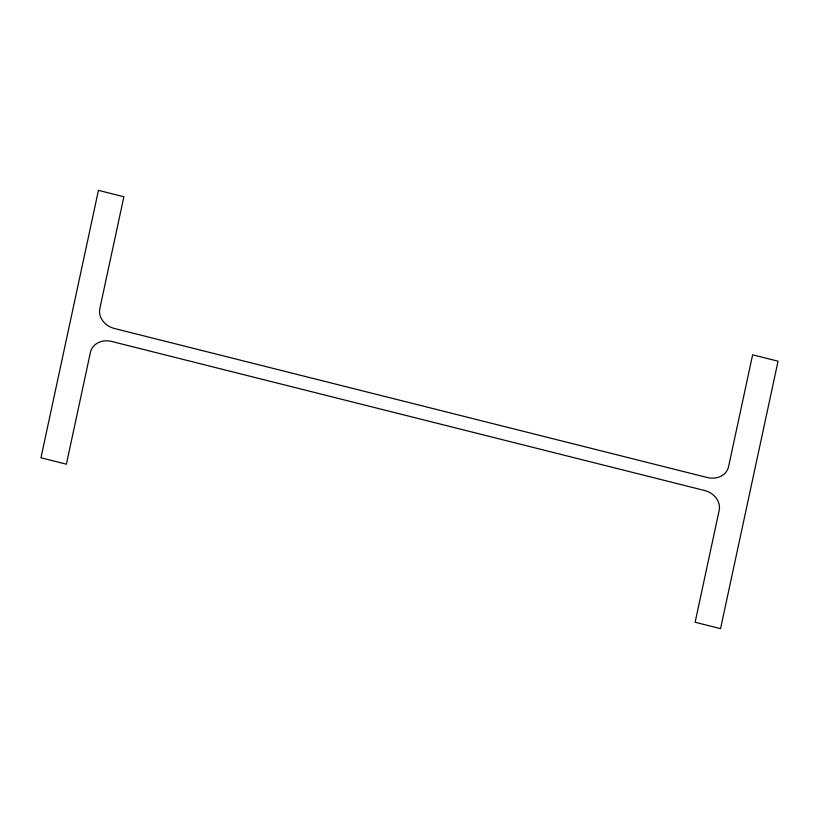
<?xml version="1.0" encoding="UTF-8"?>
<svg xmlns="http://www.w3.org/2000/svg" width="819" height="819" viewBox="0 0 819 819"><rect width="100%" height="100%" fill="white"/><g stroke="black" fill="none" stroke-linecap="round" stroke-linejoin="round"><path stroke-width="1.23" d="M98.444 190.366L40.95 457.801L66.38 464.189L90.428 352.344A18.479 15.704 19.3 0 1 111.63 341.451L704.586 490.509A18.479 15.704 19.3 0 1 719.174 510.391L695.126 622.245L720.556 628.634L778.05 361.199L752.62 354.811L728.572 466.656A18.479 15.704 19.3 0 1 707.37 477.549L114.414 328.491A18.479 15.704 19.3 0 1 99.826 308.609L123.874 196.755L98.444 190.366"/></g></svg>
